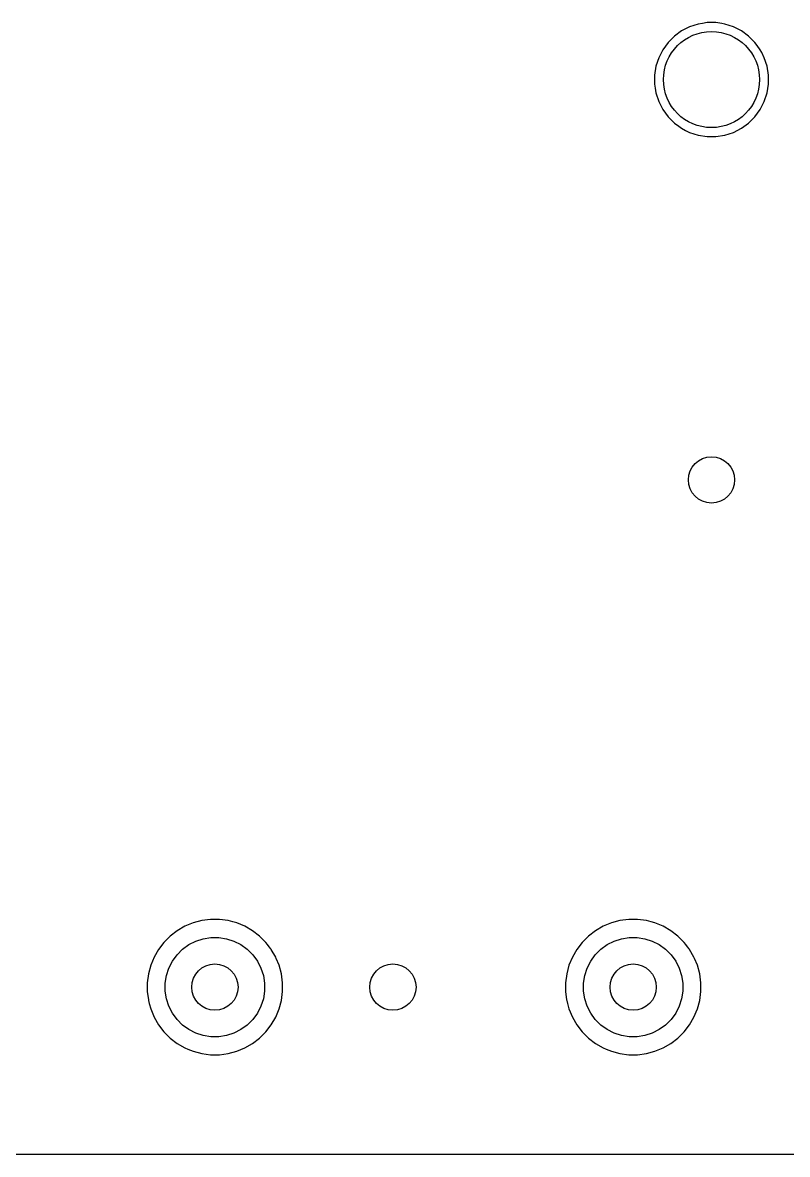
# Model space of a CAD drawing. Extents: x 81.5 to 180.4, y -148.7 to -49.7.
# Drawn here: x 104.9 to 126.38, y -148.7 to -116.9 of the extents above; entities that cross this region are included whole.
import ezdxf

# ---------------------------------------------------------------- set-up
doc = ezdxf.new("R2010")
doc.units = 0
doc.layers.add('BLACK', color=7, linetype='CONTINUOUS')

msp = doc.modelspace()

# ---------------------------------------------------------------- linework, layer by layer
at = {"layer": 'BLACK', "linetype": 'CONTINUOUS'}
for p, q in [((123.635616, -117.01676), (123.411151, -117.131132)), ((123.875214, -116.93891), (123.635616, -117.01676)), ((123.999626, -116.919205), (123.875214, -116.93891)), ((124.124038, -116.8995), (123.999626, -116.919205)), ((124.375962, -116.8995), (124.124038, -116.8995)), ((124.538628, -116.925264), (124.375962, -116.8995)), ((124.624785, -116.93891), (124.538628, -116.925264)), ((124.864383, -117.01676), (124.624785, -116.93891)), ((125.002883, -117.08733), (124.864383, -117.01676)), ((123.207345, -117.279205), (123.029205, -117.457345)), ((123.20735, -117.279201), (123.207345, -117.279205)), ((123.411151, -117.131132), (123.20735, -117.279201)), ((125.088845, -117.13113), (125.002883, -117.08733)), ((125.088847, -117.131131), (125.088845, -117.13113)), ((125.088848, -117.131132), (125.088847, -117.131131)), ((125.292649, -117.279201), (125.088848, -117.131132)), ((125.292654, -117.279205), (125.292649, -117.279201)), ((125.470794, -117.457345), (125.292654, -117.279205)), ((123.029201, -117.45735), (122.881132, -117.661151)), ((123.029205, -117.457345), (123.029201, -117.45735)), ((125.470798, -117.45735), (125.470794, -117.457345)), ((125.53282, -117.542717), (125.470798, -117.45735)), ((125.61887, -117.661155), (125.53282, -117.542717)), ((122.76676, -117.885616), (122.68891, -118.125214)), ((122.881132, -117.661151), (122.76676, -117.885616)), ((125.659068, -117.740048), (125.61887, -117.661155)), ((125.733239, -117.885616), (125.659068, -117.740048)), ((125.733239, -117.885618), (125.733239, -117.885616)), ((125.733241, -117.885621), (125.733239, -117.885618)), ((125.81109, -118.125215), (125.733241, -117.885621)), ((122.68891, -118.125215), (122.6495, -118.374038)), ((122.68891, -118.125214), (122.68891, -118.125215)), ((125.8505, -118.374038), (125.81109, -118.125215)), ((122.6495, -118.374038), (122.6495, -118.625962)), ((125.8505, -118.625962), (125.8505, -118.374038)), ((122.6495, -118.625962), (122.667955, -118.742483)), ((122.667955, -118.742483), (122.68891, -118.874785)), ((122.68891, -118.874785), (122.76676, -119.114383)), ((125.733241, -119.114379), (125.81109, -118.874785)), ((125.81109, -118.874785), (125.8505, -118.625962)), ((122.76676, -119.114383), (122.845413, -119.268747)), ((125.61887, -119.338845), (125.733241, -119.114379)), ((122.845413, -119.268747), (122.86374, -119.304716)), ((122.86374, -119.304716), (122.881132, -119.338848)), ((122.881132, -119.338848), (123.029201, -119.542649)), ((123.029201, -119.542649), (123.029205, -119.542654)), ((123.029205, -119.542654), (123.207345, -119.720794)), ((125.292656, -119.720793), (125.470793, -119.542656)), ((125.470793, -119.542656), (125.61887, -119.338845)), ((123.207345, -119.720794), (123.20735, -119.720798)), ((123.20735, -119.720798), (123.329545, -119.809577)), ((123.329545, -119.809577), (123.411155, -119.86887)), ((123.411155, -119.86887), (123.523858, -119.926295)), ((124.864379, -119.983241), (125.088845, -119.86887)), ((125.088845, -119.86887), (125.292656, -119.720793)), ((123.523858, -119.926295), (123.635616, -119.983239)), ((123.635616, -119.983239), (123.635618, -119.983239)), ((123.635618, -119.983239), (123.635621, -119.983241)), ((123.635621, -119.983241), (123.875215, -120.06109)), ((123.875215, -120.06109), (124.124038, -120.1005)), ((124.124038, -120.1005), (124.124039, -120.1005)), ((124.124039, -120.1005), (124.375961, -120.1005)), ((124.375961, -120.1005), (124.375962, -120.1005)), ((124.375962, -120.1005), (124.624785, -120.06109)), ((124.624785, -120.06109), (124.864379, -119.983241)), ((109.928438, -142.132017), (109.687792, -142.196498)), ((110.175424, -142.099501), (109.928438, -142.132017)), ((110.175429, -142.0995), (110.175424, -142.099501)), ((110.175435, -142.0995), (110.175429, -142.0995)), ((110.424565, -142.0995), (110.175435, -142.0995)), ((110.42457, -142.0995), (110.424565, -142.0995)), ((110.424575, -142.099501), (110.42457, -142.0995)), ((110.671561, -142.132017), (110.424575, -142.099501)), ((110.671564, -142.132017), (110.671561, -142.132017)), ((110.671565, -142.132018), (110.671564, -142.132017)), ((110.806385, -142.168143), (110.671565, -142.132018)), ((121.678438, -142.132017), (121.437792, -142.196498)), ((121.925424, -142.099501), (121.678438, -142.132017)), ((121.925429, -142.0995), (121.925424, -142.099501)), ((121.925435, -142.0995), (121.925429, -142.0995)), ((122.174565, -142.0995), (121.925435, -142.0995)), ((122.17457, -142.0995), (122.174565, -142.0995)), ((122.174575, -142.099501), (122.17457, -142.0995)), ((122.421561, -142.132017), (122.174575, -142.099501)), ((122.421564, -142.132017), (122.421561, -142.132017)), ((122.421565, -142.132018), (122.421564, -142.132017)), ((122.556385, -142.168143), (122.421565, -142.132018)), ((109.241873, -142.4164), (109.044225, -142.56806)), ((109.457623, -142.291837), (109.241873, -142.4164)), ((109.457638, -142.29183), (109.457623, -142.291837)), ((109.687792, -142.196498), (109.457638, -142.29183)), ((110.912207, -142.196498), (110.806385, -142.168143)), ((111.142361, -142.29183), (110.912207, -142.196498)), ((111.142376, -142.291837), (111.142361, -142.29183)), ((111.358126, -142.4164), (111.142376, -142.291837)), ((111.555774, -142.56806), (111.358126, -142.4164)), ((120.991873, -142.4164), (120.794225, -142.56806)), ((121.207623, -142.291837), (120.991873, -142.4164)), ((121.207638, -142.29183), (121.207623, -142.291837)), ((121.437792, -142.196498), (121.207638, -142.29183)), ((122.662207, -142.196498), (122.556385, -142.168143)), ((122.892361, -142.29183), (122.662207, -142.196498)), ((122.892376, -142.291837), (122.892361, -142.29183)), ((123.108126, -142.4164), (122.892376, -142.291837)), ((123.305774, -142.56806), (123.108126, -142.4164)), ((108.86806, -142.744225), (108.7164, -142.941873)), ((108.868066, -142.744218), (108.86806, -142.744225)), ((109.044218, -142.568066), (108.868066, -142.744218)), ((109.044225, -142.56806), (109.044218, -142.568066)), ((109.568502, -142.806304), (109.764243, -142.706569)), ((109.764243, -142.706569), (109.973176, -142.638682)), ((109.973176, -142.638682), (110.190157, -142.604316)), ((110.190157, -142.604316), (110.409843, -142.604316)), ((110.409843, -142.604316), (110.626824, -142.638682)), ((110.626824, -142.638682), (110.835757, -142.706569)), ((110.835757, -142.706569), (111.031498, -142.806304)), ((111.555781, -142.568066), (111.555774, -142.56806)), ((111.731933, -142.744218), (111.555781, -142.568066)), ((111.731939, -142.744225), (111.731933, -142.744218)), ((111.774747, -142.800014), (111.731939, -142.744225)), ((120.61806, -142.744225), (120.4664, -142.941873)), ((120.618066, -142.744218), (120.61806, -142.744225)), ((120.794218, -142.568066), (120.618066, -142.744218)), ((120.794225, -142.56806), (120.794218, -142.568066)), ((121.318502, -142.806304), (121.514243, -142.706569)), ((121.514243, -142.706569), (121.723176, -142.638682)), ((121.723176, -142.638682), (121.940157, -142.604316)), ((121.940157, -142.604316), (122.159843, -142.604316)), ((122.159843, -142.604316), (122.376824, -142.638682)), ((122.376824, -142.638682), (122.585757, -142.706569)), ((122.585757, -142.706569), (122.781498, -142.806304)), ((123.305781, -142.568066), (123.305774, -142.56806)), ((123.481933, -142.744218), (123.305781, -142.568066)), ((123.481939, -142.744225), (123.481933, -142.744218)), ((123.524747, -142.800014), (123.481939, -142.744225)), ((108.7164, -142.941873), (108.591837, -143.157623)), ((109.106304, -143.268502), (109.235432, -143.090773)), ((109.235432, -143.090773), (109.390773, -142.935432)), ((109.390773, -142.935432), (109.568502, -142.806304)), ((111.031498, -142.806304), (111.209227, -142.935432)), ((111.209227, -142.935432), (111.364568, -143.090773)), ((111.364568, -143.090773), (111.493696, -143.268502)), ((111.824448, -142.864786), (111.774747, -142.800014)), ((111.86862, -142.922352), (111.824448, -142.864786)), ((111.883602, -142.941877), (111.86862, -142.922352)), ((112.008162, -143.157623), (111.883602, -142.941877)), ((120.4664, -142.941873), (120.341837, -143.157623)), ((120.856304, -143.268502), (120.985432, -143.090773)), ((120.985432, -143.090773), (121.140773, -142.935432)), ((121.140773, -142.935432), (121.318502, -142.806304)), ((122.781498, -142.806304), (122.959227, -142.935432)), ((122.959227, -142.935432), (123.114568, -143.090773)), ((123.114568, -143.090773), (123.243696, -143.268502)), ((123.574448, -142.864786), (123.524747, -142.800014)), ((123.61862, -142.922352), (123.574448, -142.864786)), ((123.633602, -142.941877), (123.61862, -142.922352)), ((123.758162, -143.157623), (123.633602, -142.941877)), ((108.496498, -143.387792), (108.432017, -143.628438)), ((108.59183, -143.157638), (108.496498, -143.387792)), ((108.591837, -143.157623), (108.59183, -143.157638)), ((109.006569, -143.464243), (109.106304, -143.268502)), ((111.493696, -143.268502), (111.593431, -143.464243)), ((112.008169, -143.157638), (112.008162, -143.157623)), ((112.022719, -143.192766), (112.008169, -143.157638)), ((112.103502, -143.387793), (112.022719, -143.192766)), ((112.167982, -143.628435), (112.103502, -143.387793)), ((120.246498, -143.387792), (120.182017, -143.628438)), ((120.34183, -143.157638), (120.246498, -143.387792)), ((120.341837, -143.157623), (120.34183, -143.157638)), ((120.756569, -143.464243), (120.856304, -143.268502)), ((123.243696, -143.268502), (123.343431, -143.464243)), ((123.758169, -143.157638), (123.758162, -143.157623)), ((123.772719, -143.192766), (123.758169, -143.157638)), ((123.853502, -143.387793), (123.772719, -143.192766)), ((123.917982, -143.628435), (123.853502, -143.387793)), ((108.432017, -143.628438), (108.399501, -143.875424)), ((108.904316, -143.890157), (108.938682, -143.673176)), ((108.938682, -143.673176), (109.006569, -143.464243)), ((111.593431, -143.464243), (111.661318, -143.673176)), ((111.661318, -143.673176), (111.695684, -143.890157)), ((112.2005, -143.875435), (112.167982, -143.628435)), ((120.182017, -143.628438), (120.149501, -143.875424)), ((120.654316, -143.890157), (120.688682, -143.673176)), ((120.688682, -143.673176), (120.756569, -143.464243)), ((123.343431, -143.464243), (123.411318, -143.673176)), ((123.411318, -143.673176), (123.445684, -143.890157)), ((123.9505, -143.875435), (123.917982, -143.628435)), ((108.399501, -143.875424), (108.3995, -143.875441)), ((108.3995, -143.875441), (108.3995, -144.124558)), ((108.904316, -144.109843), (108.904316, -143.890157)), ((111.695684, -143.890157), (111.695684, -144.109843)), ((112.2005, -144.124565), (112.2005, -143.875435)), ((120.149501, -143.875424), (120.1495, -143.875441)), ((120.1495, -143.875441), (120.1495, -144.124558)), ((120.654316, -144.109843), (120.654316, -143.890157)), ((123.445684, -143.890157), (123.445684, -144.109843)), ((123.9505, -144.124565), (123.9505, -143.875435)), ((108.3995, -144.124558), (108.399501, -144.124575)), ((108.399501, -144.124575), (108.430217, -144.35789)), ((108.430217, -144.35789), (108.432018, -144.371565)), ((108.432018, -144.371565), (108.455493, -144.459174)), ((108.938682, -144.326824), (108.904316, -144.109843)), ((109.006569, -144.535757), (108.938682, -144.326824)), ((111.661318, -144.326824), (111.593431, -144.535757)), ((111.695684, -144.109843), (111.661318, -144.326824)), ((112.103502, -144.612207), (112.167982, -144.371565)), ((112.167982, -144.371565), (112.2005, -144.124565)), ((120.1495, -144.124558), (120.149501, -144.124575)), ((120.149501, -144.124575), (120.180217, -144.35789)), ((120.180217, -144.35789), (120.182018, -144.371565)), ((120.182018, -144.371565), (120.205493, -144.459174)), ((120.688682, -144.326824), (120.654316, -144.109843)), ((120.756569, -144.535757), (120.688682, -144.326824)), ((123.411318, -144.326824), (123.343431, -144.535757)), ((123.445684, -144.109843), (123.411318, -144.326824)), ((123.853502, -144.612207), (123.917982, -144.371565)), ((123.917982, -144.371565), (123.9505, -144.124565)), ((108.455493, -144.459174), (108.496498, -144.612207)), ((108.496498, -144.612207), (108.59183, -144.842361)), ((109.106304, -144.731498), (109.006569, -144.535757)), ((111.593431, -144.535757), (111.493696, -144.731498)), ((112.008164, -144.842373), (112.103502, -144.612207)), ((120.205493, -144.459174), (120.246498, -144.612207)), ((120.246498, -144.612207), (120.34183, -144.842361)), ((120.856304, -144.731498), (120.756569, -144.535757)), ((123.343431, -144.535757), (123.243696, -144.731498)), ((123.758164, -144.842373), (123.853502, -144.612207)), ((108.59183, -144.842361), (108.591837, -144.842376)), ((108.591837, -144.842376), (108.7164, -145.058126)), ((109.235432, -144.909227), (109.106304, -144.731498)), ((109.390773, -145.064568), (109.235432, -144.909227)), ((111.364568, -144.909227), (111.209227, -145.064568)), ((111.493696, -144.731498), (111.364568, -144.909227)), ((111.883599, -145.058127), (112.008164, -144.842373)), ((120.34183, -144.842361), (120.341837, -144.842376)), ((120.341837, -144.842376), (120.4664, -145.058126)), ((120.985432, -144.909227), (120.856304, -144.731498)), ((121.140773, -145.064568), (120.985432, -144.909227)), ((123.114568, -144.909227), (122.959227, -145.064568)), ((123.243696, -144.731498), (123.114568, -144.909227)), ((123.633599, -145.058127), (123.758164, -144.842373)), ((108.7164, -145.058126), (108.86806, -145.255774)), ((108.86806, -145.255774), (108.868066, -145.255781)), ((108.868066, -145.255781), (109.044218, -145.431933)), ((109.568502, -145.193696), (109.390773, -145.064568)), ((109.764243, -145.293431), (109.568502, -145.193696)), ((109.973176, -145.361318), (109.764243, -145.293431)), ((110.835757, -145.293431), (110.626824, -145.361318)), ((111.031498, -145.193696), (110.835757, -145.293431)), ((111.209227, -145.064568), (111.031498, -145.193696)), ((111.555776, -145.431938), (111.731938, -145.255776)), ((111.731938, -145.255776), (111.883599, -145.058127)), ((120.4664, -145.058126), (120.61806, -145.255774)), ((120.61806, -145.255774), (120.618066, -145.255781)), ((120.618066, -145.255781), (120.794218, -145.431933)), ((121.318502, -145.193696), (121.140773, -145.064568)), ((121.514243, -145.293431), (121.318502, -145.193696)), ((121.723176, -145.361318), (121.514243, -145.293431)), ((122.585757, -145.293431), (122.376824, -145.361318)), ((122.781498, -145.193696), (122.585757, -145.293431)), ((122.959227, -145.064568), (122.781498, -145.193696)), ((123.305776, -145.431938), (123.481938, -145.255776)), ((123.481938, -145.255776), (123.633599, -145.058127)), ((109.044218, -145.431933), (109.044225, -145.431939)), ((109.044225, -145.431939), (109.241873, -145.583599)), ((109.241873, -145.583599), (109.457623, -145.708162)), ((110.190157, -145.395684), (109.973176, -145.361318)), ((110.409843, -145.395684), (110.190157, -145.395684)), ((110.626824, -145.361318), (110.409843, -145.395684)), ((111.142373, -145.708164), (111.358127, -145.583599)), ((111.358127, -145.583599), (111.555776, -145.431938)), ((120.794218, -145.431933), (120.794225, -145.431939)), ((120.794225, -145.431939), (120.991873, -145.583599)), ((120.991873, -145.583599), (121.207623, -145.708162)), ((121.940157, -145.395684), (121.723176, -145.361318)), ((122.159843, -145.395684), (121.940157, -145.395684)), ((122.376824, -145.361318), (122.159843, -145.395684)), ((122.892373, -145.708164), (123.108127, -145.583599)), ((123.108127, -145.583599), (123.305776, -145.431938)), ((109.457623, -145.708162), (109.457638, -145.708169)), ((109.457638, -145.708169), (109.540075, -145.742315)), ((109.540075, -145.742315), (109.687793, -145.803502)), ((109.687793, -145.803502), (109.928435, -145.867982)), ((109.928435, -145.867982), (110.175435, -145.9005)), ((110.175435, -145.9005), (110.175442, -145.9005)), ((110.175442, -145.9005), (110.424558, -145.9005)), ((110.424558, -145.9005), (110.424565, -145.9005)), ((110.424565, -145.9005), (110.671565, -145.867982)), ((110.671565, -145.867982), (110.912207, -145.803502)), ((110.912207, -145.803502), (111.142373, -145.708164)), ((121.207623, -145.708162), (121.207638, -145.708169)), ((121.207638, -145.708169), (121.290075, -145.742315)), ((121.290075, -145.742315), (121.437793, -145.803502)), ((121.437793, -145.803502), (121.678435, -145.867982)), ((121.678435, -145.867982), (121.925435, -145.9005)), ((121.925435, -145.9005), (121.925442, -145.9005)), ((121.925442, -145.9005), (122.174558, -145.9005)), ((122.174558, -145.9005), (122.174565, -145.9005)), ((122.174565, -145.9005), (122.421565, -145.867982)), ((122.421565, -145.867982), (122.662207, -145.803502)), ((122.662207, -145.803502), (122.892373, -145.708164)), ((180.3255, -148.6995), (81.5745, -148.6995))]:
    msp.add_line(p, q, dxfattribs=at)
at = {"layer": 'BLACK'}
for centre, radius in [((124.25, -118.5), 1.35), ((124.25, -129.75), 0.65), ((110.3, -144), 0.65), ((115.3, -144), 0.65), ((122.05, -144), 0.65)]:
    msp.add_circle(centre, radius, dxfattribs=at)

doc.saveas('drawing.dxf')
